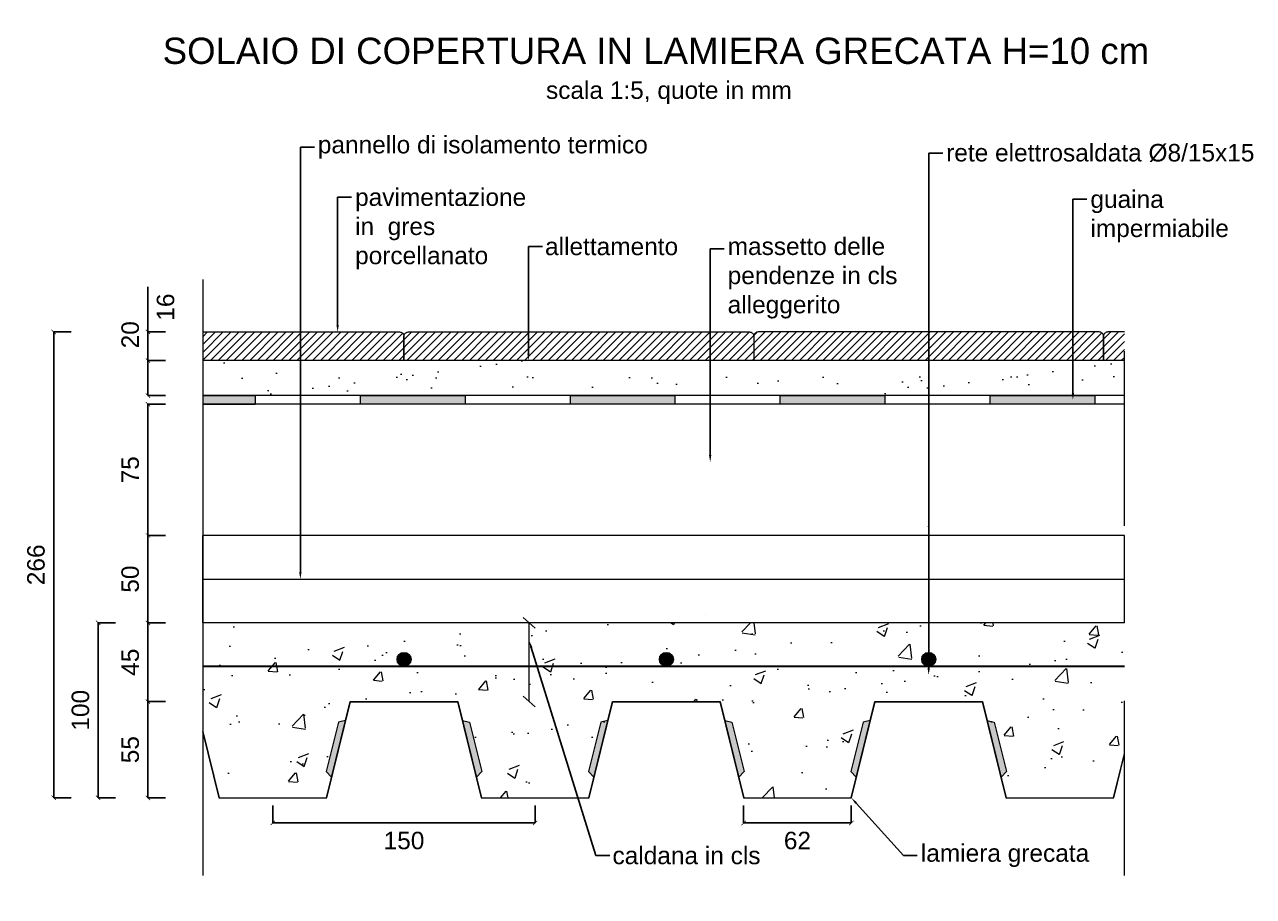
# Model space of a CAD drawing. Header units: millimetres. Extents: x 1415 to 3549, y 2194 to 4677.
# Drawn here: x 1772.802 to 1773.504, y 2308.893 to 2309.392 of the extents above; entities that cross this region are included whole.
import ezdxf
from ezdxf import colors
from ezdxf.entities.mleader import LeaderData, LeaderLine
from ezdxf.math import Vec2, Vec3

# ---------------------------------------------------------------- set-up
doc = ezdxf.new("R2010")
doc.units = ezdxf.units.MM
doc.linetypes.add('ACAD_ISO02W100', pattern=[15, 12, -3])
doc.linetypes.add('DASHDOT', pattern=[1, 0.5, -0.25, 0, -0.25])
doc.layers.get('0').update_dxf_attribs({"plot": 0})
for name, color, linetype, lineweight in [('Layer3', 7, 'Continuous', 15), ('Layer4', 7, 'Continuous', 15), ('quote', 252, 'Continuous', 5), ('sezione', 18, 'ACAD_ISO02W100', 20), ('SIMBOLI', 145, 'Continuous', 18)]:
    doc.layers.add(name, color=color, linetype=linetype, lineweight=lineweight)
doc.layers.add('retini', color=7, linetype='DASHDOT', lineweight=9, true_color=0x636466)
doc.styles.get("Standard").update_dxf_attribs({"font": 'arial.ttf'})
doc.linetypes.add('ISOLAMENTO', pattern='A,0.00254,-2.54,[134,ltypeshp.shx,S=2.54,R=0,X=-2.54,Y=0],-5.08,[134,ltypeshp.shx,S=2.54,R=180,X=2.54,Y=0],-2.54', length=10.16254)
doc.dimstyles.new('quote acciaio', dxfattribs={"dimtxt": 0.01, "dimasz": 0.0025, "dimexe": 0, "dimexo": 0, "dimgap": 0.005, "dimtad": 2, "dimdec": 0, "dimlfac": 1000, "dimzin": 0, "dimdsep": 46, "dimtxsty": 'Standard', "dimblk": 'ARCHTICK', "dimcen": 0, "dimclre": 252, "dimadec": 0, "dimazin": 0, "dimtfac": 1, "dimtdec": 0, "dimtofl": 0, "dimtmove": 0, "dimatfit": 3, "dimfxl": 0.01, "dimfxlon": 1, "dimtolj": 1, "dimtzin": 0, "dimarcsym": 0})

# ---------------------------------------------------------------- blocks, each defined once
blk = doc.blocks.new('_ArchTick')
at = {"color": 0, "linetype": 'ByBlock', "const_width": 0.15}
blk.add_lwpolyline([(-0.5, -0.5), (0.5, 0.5)], dxfattribs=at)
blk = doc.blocks.new('*D34')
at = {"layer": 'Defpoints', "color": 0, "transparency": 16777216}
for p in [(1772.95498, 2309.00494), (1772.87229, 2308.94984), (1772.95498, 2308.94984)]:
    blk.add_point(p, dxfattribs=at)
at = {"layer": 'quote', "color": 252, "lineweight": -2, "transparency": 16777216}
for p, q in [((1772.88229, 2309.00494), (1772.87229, 2309.00494)), ((1772.88229, 2308.94984), (1772.87229, 2308.94984))]:
    blk.add_line(p, q, dxfattribs=at)
at = {"layer": 'quote', "color": 0, "linetype": 'Continuous', "lineweight": -2, "transparency": 16777216}
blk.add_line((1772.87229, 2309.00494), (1772.87229, 2308.94984), dxfattribs=at)
at = {"layer": 'quote', "color": 0, "lineweight": -2, "transparency": 16777216, "xscale": 0.0025, "yscale": 0.0025, "zscale": 0.0025}
for p, rotation in [((1772.87229, 2309.00494), 90), ((1772.87229, 2308.94984), 270)]:
    blk.add_blockref('_ArchTick', p, dxfattribs=dict(at, rotation=rotation))
at = {"layer": 'quote', "color": 0, "transparency": 16777216, "insert": (1772.86221, 2308.97739), "char_height": 0.01, "attachment_point": 5, "rotation": 90}
blk.add_mtext('\\A1;55', dxfattribs=at)
blk = doc.blocks.new('*D35')
at = {"layer": 'Defpoints', "color": 0, "transparency": 16777216}
for p in [(1772.95498, 2309.04994), (1772.87229, 2309.00494), (1772.95498, 2309.00494)]:
    blk.add_point(p, dxfattribs=at)
at = {"layer": 'quote', "color": 252, "lineweight": -2, "transparency": 16777216}
for p, q in [((1772.88229, 2309.04994), (1772.87229, 2309.04994)), ((1772.88229, 2309.00494), (1772.87229, 2309.00494))]:
    blk.add_line(p, q, dxfattribs=at)
at = {"layer": 'quote', "color": 0, "linetype": 'Continuous', "lineweight": -2, "transparency": 16777216}
blk.add_line((1772.87229, 2309.04994), (1772.87229, 2309.00494), dxfattribs=at)
at = {"layer": 'quote', "color": 0, "lineweight": -2, "transparency": 16777216, "xscale": 0.0025, "yscale": 0.0025, "zscale": 0.0025}
for p, rotation in [((1772.87229, 2309.04994), 90), ((1772.87229, 2309.00494), 270)]:
    blk.add_blockref('_ArchTick', p, dxfattribs=dict(at, rotation=rotation))
at = {"layer": 'quote', "color": 0, "transparency": 16777216, "insert": (1772.86221, 2309.02744), "char_height": 0.01, "attachment_point": 5, "rotation": 90}
blk.add_mtext('\\A1;45', dxfattribs=at)
blk = doc.blocks.new('*D36')
at = {"layer": 'Defpoints', "color": 0, "transparency": 16777216}
for p in [(1772.87229, 2309.09994), (1772.90367, 2309.09994), (1772.95498, 2309.04994)]:
    blk.add_point(p, dxfattribs=at)
at = {"layer": 'quote', "color": 252, "lineweight": -2, "transparency": 16777216}
for p, q in [((1772.88229, 2309.09994), (1772.87229, 2309.09994)), ((1772.88229, 2309.04994), (1772.87229, 2309.04994))]:
    blk.add_line(p, q, dxfattribs=at)
at = {"layer": 'quote', "color": 0, "linetype": 'Continuous', "lineweight": -2, "transparency": 16777216}
blk.add_line((1772.87229, 2309.04994), (1772.87229, 2309.09994), dxfattribs=at)
at = {"layer": 'quote', "color": 0, "lineweight": -2, "transparency": 16777216, "xscale": 0.0025, "yscale": 0.0025, "zscale": 0.0025}
for p, rotation in [((1772.87229, 2309.09994), 90), ((1772.87229, 2309.04994), 270)]:
    blk.add_blockref('_ArchTick', p, dxfattribs=dict(at, rotation=rotation))
at = {"layer": 'quote', "color": 0, "transparency": 16777216, "insert": (1772.86219, 2309.07494), "char_height": 0.01, "attachment_point": 5, "rotation": 90}
blk.add_mtext('\\A1;50', dxfattribs=at)
blk = doc.blocks.new('*D37')
at = {"layer": 'Defpoints', "color": 0, "transparency": 16777216}
for p in [(1772.90367, 2309.17494), (1772.87229, 2309.09994), (1772.90367, 2309.09994)]:
    blk.add_point(p, dxfattribs=at)
at = {"layer": 'quote', "color": 252, "lineweight": -2, "transparency": 16777216}
for p, q in [((1772.88229, 2309.17494), (1772.87229, 2309.17494)), ((1772.88229, 2309.09994), (1772.87229, 2309.09994))]:
    blk.add_line(p, q, dxfattribs=at)
at = {"layer": 'quote', "color": 0, "linetype": 'Continuous', "lineweight": -2, "transparency": 16777216}
blk.add_line((1772.87229, 2309.17494), (1772.87229, 2309.09994), dxfattribs=at)
at = {"layer": 'quote', "color": 0, "lineweight": -2, "transparency": 16777216, "xscale": 0.0025, "yscale": 0.0025, "zscale": 0.0025}
for p, rotation in [((1772.87229, 2309.17494), 90), ((1772.87229, 2309.09994), 270)]:
    blk.add_blockref('_ArchTick', p, dxfattribs=dict(at, rotation=rotation))
at = {"layer": 'quote', "color": 0, "transparency": 16777216, "insert": (1772.86221, 2309.13744), "char_height": 0.01, "attachment_point": 5, "rotation": 90}
blk.add_mtext('\\A1;75', dxfattribs=at)
blk = doc.blocks.new('*D38')
at = {"layer": 'Defpoints', "color": 0, "transparency": 16777216}
for p in [(1772.90367, 2309.2163), (1772.81844, 2308.94994), (1772.90367, 2308.94994)]:
    blk.add_point(p, dxfattribs=at)
at = {"layer": 'quote', "color": 252, "lineweight": -2, "transparency": 16777216}
for p, q in [((1772.82844, 2309.2163), (1772.81844, 2309.2163)), ((1772.82844, 2308.94994), (1772.81844, 2308.94994))]:
    blk.add_line(p, q, dxfattribs=at)
at = {"layer": 'quote', "color": 0, "linetype": 'Continuous', "lineweight": -2, "transparency": 16777216}
blk.add_line((1772.81844, 2309.2163), (1772.81844, 2308.94994), dxfattribs=at)
at = {"layer": 'quote', "color": 0, "lineweight": -2, "transparency": 16777216, "xscale": 0.0025, "yscale": 0.0025, "zscale": 0.0025}
for p, rotation in [((1772.81844, 2309.2163), 90), ((1772.81844, 2308.94994), 270)]:
    blk.add_blockref('_ArchTick', p, dxfattribs=dict(at, rotation=rotation))
at = {"layer": 'quote', "color": 0, "transparency": 16777216, "insert": (1772.80833, 2309.08312), "char_height": 0.01, "attachment_point": 5, "rotation": 90}
blk.add_mtext('\\A1;266', dxfattribs=at)
blk = doc.blocks.new('*D39')
at = {"layer": 'Defpoints', "color": 0, "transparency": 16777216}
for p in [(1772.84384, 2309.04994), (1772.94373, 2309.04994), (1772.94373, 2308.94994)]:
    blk.add_point(p, dxfattribs=at)
at = {"layer": 'quote', "color": 252, "lineweight": -2, "transparency": 16777216}
for p, q in [((1772.85384, 2309.04994), (1772.84384, 2309.04994)), ((1772.85384, 2308.94994), (1772.84384, 2308.94994))]:
    blk.add_line(p, q, dxfattribs=at)
at = {"layer": 'quote', "color": 0, "linetype": 'Continuous', "lineweight": -2, "transparency": 16777216}
blk.add_line((1772.84384, 2308.94994), (1772.84384, 2309.04994), dxfattribs=at)
at = {"layer": 'quote', "color": 0, "lineweight": -2, "transparency": 16777216, "xscale": 0.0025, "yscale": 0.0025, "zscale": 0.0025}
for p, rotation in [((1772.84384, 2309.04994), 90), ((1772.84384, 2308.94994), 270)]:
    blk.add_blockref('_ArchTick', p, dxfattribs=dict(at, rotation=rotation))
at = {"layer": 'quote', "color": 0, "transparency": 16777216, "insert": (1772.83374, 2308.99994), "char_height": 0.01, "attachment_point": 5, "rotation": 90}
blk.add_mtext('\\A1;100', dxfattribs=at)
blk = doc.blocks.new('*D33')
at = {"layer": 'Defpoints', "color": 0, "transparency": 16777216}
for p in [(1773.2129, 2308.94984), (1773.27448, 2308.94994), (1773.2129, 2308.9355)]:
    blk.add_point(p, dxfattribs=at)
at = {"layer": 'Layer3', "color": 252, "lineweight": -2, "transparency": 16777216}
for p, q in [((1773.2129, 2308.9455), (1773.2129, 2308.9355)), ((1773.27448, 2308.9455), (1773.27448, 2308.9355))]:
    blk.add_line(p, q, dxfattribs=at)
at = {"layer": 'Layer3', "color": 0, "linetype": 'Continuous', "lineweight": -2, "transparency": 16777216}
blk.add_line((1773.27448, 2308.9355), (1773.2129, 2308.9355), dxfattribs=at)
at = {"layer": 'Layer3', "color": 0, "lineweight": -2, "transparency": 16777216, "xscale": 0.0025, "yscale": 0.0025, "zscale": 0.0025, "rotation": 180}
blk.add_blockref('_ArchTick', (1773.2129, 2308.9355), dxfattribs=at)
at = {"layer": 'Layer3', "color": 0, "lineweight": -2, "transparency": 16777216, "xscale": 0.0025, "yscale": 0.0025, "zscale": 0.0025}
blk.add_blockref('_ArchTick', (1773.27448, 2308.9355), dxfattribs=at)
at = {"layer": 'Layer3', "color": 0, "transparency": 16777216, "insert": (1773.24369, 2308.92539), "char_height": 0.01, "attachment_point": 5}
blk.add_mtext('\\A1;62', dxfattribs=at)
blk = doc.blocks.new('*D40')
at = {"layer": 'Defpoints', "color": 0, "transparency": 16777216}
for p in [(1772.94373, 2308.94984), (1773.09373, 2308.94984), (1773.09373, 2308.9355)]:
    blk.add_point(p, dxfattribs=at)
at = {"layer": 'Layer3', "color": 252, "lineweight": -2, "transparency": 16777216}
for p, q in [((1772.94373, 2308.9455), (1772.94373, 2308.9355)), ((1773.09373, 2308.9455), (1773.09373, 2308.9355))]:
    blk.add_line(p, q, dxfattribs=at)
at = {"layer": 'Layer3', "color": 0, "linetype": 'Continuous', "lineweight": -2, "transparency": 16777216}
blk.add_line((1772.94373, 2308.9355), (1773.09373, 2308.9355), dxfattribs=at)
at = {"layer": 'Layer3', "color": 0, "lineweight": -2, "transparency": 16777216, "xscale": 0.0025, "yscale": 0.0025, "zscale": 0.0025, "rotation": 180}
blk.add_blockref('_ArchTick', (1772.94373, 2308.9355), dxfattribs=at)
at = {"layer": 'Layer3', "color": 0, "lineweight": -2, "transparency": 16777216, "xscale": 0.0025, "yscale": 0.0025, "zscale": 0.0025}
blk.add_blockref('_ArchTick', (1773.09373, 2308.9355), dxfattribs=at)
at = {"layer": 'Layer3', "color": 0, "transparency": 16777216, "insert": (1773.01873, 2308.92539), "char_height": 0.01, "attachment_point": 5}
blk.add_mtext('\\A1;150', dxfattribs=at)
blk = doc.blocks.new('*D41')
at = {"layer": 'Defpoints', "color": 0, "transparency": 16777216}
for p in [(1772.87229, 2309.19994), (1772.90367, 2309.19994), (1772.90367, 2309.17994)]:
    blk.add_point(p, dxfattribs=at)
at = {"layer": 'quote', "color": 0, "linetype": 'Continuous', "lineweight": -2, "transparency": 16777216}
for p, q in [((1772.87229, 2309.19994), (1772.87229, 2309.22691)), ((1772.87229, 2309.17994), (1772.87229, 2309.19994))]:
    blk.add_line(p, q, dxfattribs=at)
at = {"layer": 'quote', "color": 252, "lineweight": -2, "transparency": 16777216}
for p, q in [((1772.88229, 2309.19994), (1772.87229, 2309.19994)), ((1772.88229, 2309.17994), (1772.87229, 2309.17994))]:
    blk.add_line(p, q, dxfattribs=at)
at = {"layer": 'quote', "color": 0, "lineweight": -2, "transparency": 16777216, "xscale": 0.0025, "yscale": 0.0025, "zscale": 0.0025}
for p, rotation in [((1772.87229, 2309.19994), 90), ((1772.87229, 2309.17994), 270)]:
    blk.add_blockref('_ArchTick', p, dxfattribs=dict(at, rotation=rotation))
at = {"layer": 'quote', "color": 0, "transparency": 16777216, "insert": (1772.86219, 2309.21468), "char_height": 0.01, "attachment_point": 5, "rotation": 90}
blk.add_mtext('\\A1;20', dxfattribs=at)
blk = doc.blocks.new('*D42')
at = {"layer": 'Defpoints', "color": 0, "transparency": 16777216}
for p in [(1772.87229, 2309.2163), (1772.90367, 2309.2163), (1772.87229, 2309.19994)]:
    blk.add_point(p, dxfattribs=at)
at = {"layer": 'quote', "color": 0, "linetype": 'Continuous', "lineweight": -2, "transparency": 16777216}
for p, q in [((1772.87229, 2309.2163), (1772.87229, 2309.24218)), ((1772.87229, 2309.19994), (1772.87229, 2309.2163))]:
    blk.add_line(p, q, dxfattribs=at)
at = {"layer": 'quote', "color": 252, "lineweight": -2, "transparency": 16777216}
blk.add_line((1772.88229, 2309.2163), (1772.87229, 2309.2163), dxfattribs=at)
at = {"layer": 'quote', "color": 0, "lineweight": -2, "transparency": 16777216, "xscale": 0.0025, "yscale": 0.0025, "zscale": 0.0025}
for p, rotation in [((1772.87229, 2309.2163), 90), ((1772.87229, 2309.19994), 270)]:
    blk.add_blockref('_ArchTick', p, dxfattribs=dict(at, rotation=rotation))
at = {"layer": 'quote', "color": 0, "transparency": 16777216, "insert": (1772.8824, 2309.23049), "char_height": 0.01, "attachment_point": 5, "rotation": 90}
blk.add_mtext('\\A1;16', dxfattribs=at)

msp = doc.modelspace()

# ---------------------------------------------------------------- hatches: boundary and pattern name
at = {"layer": 'Layer4'}
h = msp.add_hatch(color=256, dxfattribs=at)
h.dxf.hatch_style = 1
h.paths.add_polyline_path([(1772.93367, 2309.17994), (1772.90367, 2309.17994), (1772.90367, 2309.17494), (1772.93367, 2309.17494)])
h = msp.add_hatch(color=256, dxfattribs=at)
h.dxf.hatch_style = 1
h.paths.add_polyline_path([(1773.05367, 2309.17994), (1772.99367, 2309.17994), (1772.99367, 2309.17494), (1773.05367, 2309.17494)])
h = msp.add_hatch(color=256, dxfattribs=at)
h.dxf.hatch_style = 1
h.paths.add_polyline_path([(1773.17367, 2309.17994), (1773.11367, 2309.17994), (1773.11367, 2309.17494), (1773.17367, 2309.17494)])
h = msp.add_hatch(color=256, dxfattribs=at)
h.dxf.hatch_style = 1
h.paths.add_polyline_path([(1773.29367, 2309.17994), (1773.23367, 2309.17994), (1773.23367, 2309.17494), (1773.29367, 2309.17494)])
h = msp.add_hatch(color=256, dxfattribs=at)
h.dxf.hatch_style = 1
h.paths.add_polyline_path([(1773.41367, 2309.17994), (1773.35367, 2309.17994), (1773.35367, 2309.17494), (1773.41367, 2309.17494)])
h = msp.add_hatch(dxfattribs=at)
h.set_pattern_fill('AR-CONC', color=256, scale=0.00033)
h.set_pattern_definition([(50, (4.03842, -20.87998), (0.0601209408, -0.0052598982), [0.0062865, -0.0691515]), (355, (4.03842, -20.87998), (-0.0116303291, 0.0630487589), [0.0050292, -0.0553213928]), (100.4514447, (4.04343, -20.88042), (0.0484906115, 0.0577888581), [0.0053427029, -0.0587697807]), (46.1842, (4.03842, -20.863216), (0.0894560835, -0.0138739682), [0.00942975, -0.10372725]), (96.6355576, (4.04587, -20.86437), (0.0783433642, 0.081650621), [0.0080140576, -0.0881547507]), (351.184151, (4.03842, -20.86322), (0.0783433642, 0.081650621), [0.007543789, -0.0829817115]), (21, (4.0468, -20.867407), (0.0500327491, -0.0337475154), [0.0062865, -0.0691515]), (326, (4.0468, -20.867407), (0.0203946694, 0.0607820288), [0.0050292, -0.0553212]), (71.451445, (4.05097, -20.87022), (0.0704274184, 0.0270345137), [0.0053427029, -0.0587696794]), (37.5, (4.03842, -20.87998), (0.00101923907, 0.02790316283), [0, -0.05465064, 0, -0.0561594, 0, -0.05553075]), (7.5, (4.03842, -20.87998), (0.02205048863, 0.0330595897), [0, -0.03201924, 0, -0.05339334, 0, -0.02116455]), (327.5, (4.019728, -20.87998), (0.0447448964, -0.00189048552), [0, -0.020955, 0, -0.0653796, 0, -0.0867537]), (317.5, (4.011346, -20.87998), (0.04888262986, 0.00839074204), [0, -0.0272415, 0, -0.04341876, 0, -0.0616077])])
h.paths.add_polyline_path([(1773.4307, 2308.97526), (1773.4307, 2309.04994), (1772.90367, 2309.04994), (1772.90367, 2308.98787), (1772.91298, 2308.94994), (1772.97448, 2308.94994), (1772.98798, 2309.00494), (1773.04948, 2309.00494), (1773.06298, 2308.94994), (1773.12448, 2308.94994), (1773.13798, 2309.00494), (1773.19948, 2309.00494), (1773.21298, 2308.94994), (1773.27448, 2308.94994), (1773.28798, 2309.00494), (1773.34948, 2309.00494), (1773.36298, 2308.94994), (1773.42448, 2308.94994)])
h = msp.add_hatch(color=1, dxfattribs=at)
h.dxf.hatch_style = 1
h.paths.add_polyline_path([(1773.02273, 2309.02906, 1), (1773.01473, 2309.02906, 1)])
h = msp.add_hatch(color=1, dxfattribs=at)
h.dxf.hatch_style = 1
h.paths.add_polyline_path([(1773.17273, 2309.02906, 1), (1773.16473, 2309.02906, 1)])
h = msp.add_hatch(color=1, dxfattribs=at)
h.dxf.hatch_style = 1
h.paths.add_polyline_path([(1773.32273, 2309.02906, 1), (1773.31473, 2309.02906, 1)])
h = msp.add_hatch(color=256, dxfattribs=at)
h.dxf.hatch_style = 1
h.paths.add_polyline_path([(1772.98531, 2308.99406), (1772.98124, 2308.99313), (1772.9743, 2308.96486), (1772.97735, 2308.96161)])
h.paths.add_polyline_path([(1773.05623, 2308.99313), (1773.05216, 2308.99406), (1773.06012, 2308.96161), (1773.06317, 2308.96486)])
h = msp.add_hatch(color=256, dxfattribs=at)
h.dxf.hatch_style = 1
h.paths.add_polyline_path([(1773.13531, 2308.99406), (1773.13124, 2308.99313), (1773.1243, 2308.96486), (1773.12735, 2308.96161)])
h.paths.add_polyline_path([(1773.20623, 2308.99313), (1773.20216, 2308.99406), (1773.21012, 2308.96161), (1773.21317, 2308.96486)])
h = msp.add_hatch(color=256, dxfattribs=at)
h.dxf.hatch_style = 1
h.paths.add_polyline_path([(1773.28531, 2308.99406), (1773.28124, 2308.99313), (1773.2743, 2308.96486), (1773.27735, 2308.96161)])
h.paths.add_polyline_path([(1773.35623, 2308.99313), (1773.35216, 2308.99406), (1773.36012, 2308.96161), (1773.36317, 2308.96486)])
at = {"layer": 'retini'}
h = msp.add_hatch(dxfattribs=at)
h.set_pattern_fill('ANSI31', color=256, scale=0.001)
h.set_pattern_definition([(45, (0, 0), (-0.0022450640303, 0.0022450640303), [])])
h.paths.add_polyline_path([(1773.01871, 2309.2138, 0.414214), (1773.01621, 2309.2163), (1772.90367, 2309.2163), (1772.90367, 2309.19994), (1773.01871, 2309.19994)])
h.paths.add_polyline_path([(1773.21871, 2309.2138, 0.414214), (1773.21621, 2309.2163), (1773.02121, 2309.2163, 0.414214), (1773.01871, 2309.2138), (1773.01871, 2309.19994), (1773.21871, 2309.19994)])
h.paths.add_polyline_path([(1773.31873, 2309.2163), (1773.22121, 2309.2163, 0.414214), (1773.21871, 2309.2138), (1773.21871, 2309.19994), (1773.31873, 2309.19994)])
h.paths.add_polyline_path([(1773.41871, 2309.2138, 0.414214), (1773.41621, 2309.2163), (1773.31873, 2309.2163), (1773.31873, 2309.19994), (1773.41871, 2309.19994)])
edge = h.paths.add_edge_path()
edge.add_line((1773.4307, 2309.19994), (1773.4307, 2309.2163))
edge.add_line((1773.4307, 2309.2163), (1773.42121, 2309.2163))
edge.add_arc((1773.42121, 2309.2138), 0.0025, 90, 180)
edge.add_line((1773.41871, 2309.2138), (1773.41871, 2309.19994))
edge.add_line((1773.41871, 2309.19994), (1773.4307, 2309.19994))
h = msp.add_hatch(dxfattribs=at)
h.set_pattern_fill('AR-SAND', color=256, scale=0.0007)
h.paths.add_polyline_path([(1773.4307, 2309.17994), (1773.4307, 2309.19994), (1772.90367, 2309.19994), (1772.90367, 2309.17994)])

# ---------------------------------------------------------------- linework, layer by layer
at = {"layer": 'Layer4'}
for p, q in [((1772.90367, 2309.17994), (1772.93367, 2309.17994)), ((1772.99367, 2309.17994), (1773.05367, 2309.17994)), ((1773.11367, 2309.17994), (1773.17367, 2309.17994)), ((1773.23367, 2309.17994), (1773.29367, 2309.17994)), ((1773.35367, 2309.17994), (1773.41367, 2309.17994)), ((1772.90367, 2309.17494), (1772.93367, 2309.17494)), ((1772.90367, 2309.04994), (1772.90367, 2309.09994))]:
    msp.add_line(p, q, dxfattribs=at)
at = {"layer": 'Layer4', "color": 251, "true_color": 0x636466}
for p, q in [((1773.09378, 2309.04693), (1773.08689, 2309.05296)), ((1773.09378, 2309.00193), (1773.08689, 2309.00796))]:
    msp.add_line(p, q, dxfattribs=at)
at = {"layer": 'Layer4'}
for points in [[(1772.90367, 2309.2163), (1773.01621, 2309.2163, -0.414214), (1773.01871, 2309.2138), (1773.01871, 2309.19994), (1773.01871, 2309.2138, -0.414214), (1773.02121, 2309.2163), (1773.21621, 2309.2163, -0.414214), (1773.21871, 2309.2138), (1773.21871, 2309.19994)], [(1773.4307, 2309.2163), (1773.42121, 2309.2163, 0.414214), (1773.41871, 2309.2138), (1773.41871, 2309.19994), (1773.41871, 2309.2138, 0.414214), (1773.41621, 2309.2163), (1773.22121, 2309.2163, 0.414214), (1773.21871, 2309.2138), (1773.21871, 2309.2043)]]:
    msp.add_lwpolyline(points, format="xyb", dxfattribs=at)
for points in [[(1773.4307, 2309.19994), (1772.90367, 2309.19994)], [(1773.4307, 2309.19994), (1772.90367, 2309.19994)], [(1773.4307, 2309.17994), (1772.90367, 2309.17994)], [(1772.93367, 2309.17994), (1772.93367, 2309.17494)], [(1772.99367, 2309.17994), (1772.99367, 2309.17494)], [(1773.05367, 2309.17994), (1773.05367, 2309.17494)], [(1773.11367, 2309.17994), (1773.11367, 2309.17494)], [(1773.17367, 2309.17994), (1773.17367, 2309.17494)], [(1773.23367, 2309.17994), (1773.23367, 2309.17494)], [(1773.29367, 2309.17994), (1773.29367, 2309.17494)], [(1773.35367, 2309.17994), (1773.35367, 2309.17494)], [(1773.41367, 2309.17994), (1773.41367, 2309.17494)], [(1773.4307, 2309.17494), (1772.90367, 2309.17494)], [(1773.4307, 2309.04994), (1773.4307, 2309.09994), (1772.90367, 2309.09994), (1772.90367, 2309.09994)], [(1773.4307, 2309.04994), (1772.90367, 2309.04994)], [(1772.90358, 2308.98785), (1772.9129, 2308.94984), (1772.97456, 2308.94984), (1772.98806, 2309.00484), (1773.0494, 2309.00484), (1773.0629, 2308.94984), (1773.12456, 2308.94984), (1773.13806, 2309.00484), (1773.1994, 2309.00484), (1773.2129, 2308.94984), (1773.27456, 2308.94984), (1773.28806, 2309.00484), (1773.3494, 2309.00484), (1773.3629, 2308.94984), (1773.42456, 2308.94984), (1773.4307, 2308.97484)], [(1772.90367, 2308.98787), (1772.91298, 2308.94994), (1772.97448, 2308.94994), (1772.98798, 2309.00494), (1773.04948, 2309.00494), (1773.06298, 2308.94994), (1773.12448, 2308.94994), (1773.13798, 2309.00494), (1773.19948, 2309.00494), (1773.21298, 2308.94994), (1773.27448, 2308.94994), (1773.28798, 2309.00494), (1773.34948, 2309.00494), (1773.36298, 2308.94994), (1773.42448, 2308.94994), (1773.4307, 2308.97526)], [(1772.98531, 2308.99406), (1772.98124, 2308.99313), (1772.9743, 2308.96486), (1772.97735, 2308.96161)], [(1773.05216, 2308.99406), (1773.05623, 2308.99313), (1773.06317, 2308.96486), (1773.06012, 2308.96161)], [(1773.13531, 2308.99406), (1773.13124, 2308.99313), (1773.1243, 2308.96486), (1773.12735, 2308.96161)], [(1773.20216, 2308.99406), (1773.20623, 2308.99313), (1773.21317, 2308.96486), (1773.21012, 2308.96161)], [(1773.28531, 2308.99406), (1773.28124, 2308.99313), (1773.2743, 2308.96486), (1773.27735, 2308.96161)], [(1773.35216, 2308.99406), (1773.35623, 2308.99313), (1773.36317, 2308.96486), (1773.36012, 2308.96161)]]:
    msp.add_lwpolyline(points, dxfattribs=at)
at = {"layer": 'Layer4', "color": 251, "true_color": 0x636466}
msp.add_lwpolyline([(1773.09033, 2309.00494), (1773.09033, 2309.04994)], dxfattribs=at)
at = {"layer": 'Layer4'}
msp.add_lwpolyline([(1773.19134, 2309.05494), (1773.19134, 2309.05494)], close=True, dxfattribs=at)
at = {"layer": 'Layer4', "color": 1, "lineweight": 30}
msp.add_lwpolyline([(1773.4307, 2309.02506), (1772.90367, 2309.02506)], dxfattribs=at)
at = {"layer": 'Layer4', "color": 1}
for centre in [(1773.01873, 2309.02906), (1773.16873, 2309.02906), (1773.31873, 2309.02906)]:
    msp.add_circle(centre, 0.004, dxfattribs=at)
at = {"layer": 'Layer4'}
msp.add_point((1773.31867, 2309.10494), dxfattribs=at)
at = {"layer": 'sezione', "ltscale": 0.1}
msp.add_lwpolyline([(1772.90367, 2309.24632), (1772.90367, 2308.90536)], dxfattribs=at)
at = {"layer": 'sezione', "ltscale": 0.001}
msp.add_lwpolyline([(1773.4307, 2308.90536), (1773.4307, 2309.24632)], dxfattribs=at)
at = {"layer": 'SIMBOLI', "color": 5, "linetype": 'ISOLAMENTO', "ltscale": 0.5}
msp.add_lwpolyline([(1772.90367, 2309.07494), (1773.4307, 2309.07494)], dxfattribs=at)

# ---------------------------------------------------------------- texts
at = {"layer": 'Layer4', "insert": (1772.88072, 2309.38458), "char_height": 0.015, "attachment_point": 1, "bg_fill": 2}
msp.add_mtext_dynamic_manual_height_columns('SOLAIO DI COPERTURA IN LAMIERA GRECATA H=10 cm\\P\\pxqc;{\\H0.66667x;scala 1:5, quote in mm}', width=0.5789323, gutter_width=12.5, heights=[0], dxfattribs=at)

# ---------------------------------------------------------------- dimensions: what is measured, and where the dimension line sits
at = {"layer": 'Layer3'}
for base, p1, p2, picture, middle in [((1773.09373, 2308.9355), (1772.94373, 2308.94984), (1773.09373, 2308.94984), '*D40', (1773.01873, 2308.92539)), ((1773.2129, 2308.9355), (1773.27448, 2308.94994), (1773.2129, 2308.94984), '*D33', (1773.24369, 2308.92539))]:
    dim = msp.add_linear_dim(base=base, p1=p1, p2=p2, dimstyle='quote acciaio', dxfattribs=at)
    dim.commit()
    dim.dimension.update_dxf_attribs({"geometry": picture, "text_midpoint": middle})
at = {"layer": 'quote'}
for base, p1, p2, picture, middle in [((1772.87229, 2309.2163), (1772.87229, 2309.19994), (1772.90367, 2309.2163), '*D42', (1772.8824, 2309.23049)), ((1772.87229, 2309.19994), (1772.90367, 2309.17994), (1772.90367, 2309.19994), '*D41', (1772.86219, 2309.21468)), ((1772.81844, 2308.94994), (1772.90367, 2309.2163), (1772.90367, 2308.94994), '*D38', (1772.80833, 2309.08312)), ((1772.87229, 2309.09994), (1772.95498, 2309.04994), (1772.90367, 2309.09994), '*D36', (1772.86219, 2309.07494)), ((1772.84384, 2309.04994), (1772.94373, 2308.94994), (1772.94373, 2309.04994), '*D39', (1772.83374, 2308.99994)), ((1772.87229, 2309.00494), (1772.95498, 2309.04994), (1772.95498, 2309.00494), '*D35', (1772.86221, 2309.02744)), ((1772.87229, 2308.94984), (1772.95498, 2309.00494), (1772.95498, 2308.94984), '*D34', (1772.86221, 2308.97739))]:
    dim = msp.add_linear_dim(base=base, p1=p1, p2=p2, angle=90, dimstyle='quote acciaio', dxfattribs=at)
    dim.commit()
    dim.dimension.update_dxf_attribs({"geometry": picture, "text_midpoint": middle})
dim = msp.add_linear_dim(base=(1772.87229, 2309.09994), p1=(1772.90367, 2309.17494), p2=(1772.90367, 2309.09994), angle=90, dimstyle='quote acciaio', dxfattribs=at)
dim.commit()
dim.dimension.update_dxf_attribs({"geometry": '*D37', "text_midpoint": (1772.87229, 2309.13744), "dimtype": 160})

# ---------------------------------------------------------------- leaders
at = {"layer": 'Layer4', "color": 251, "true_color": 0x636466}
ml = msp.add_multileader_mtext('Standard', dxfattribs=at)
ml.set_content('pannello di isolamento termico', color=(99, 100, 102))
ml.set_leader_properties()
ml.build(insert=Vec2(0, 0))
ml.multileader.update_dxf_attribs({"dogleg_length": 0.008, "arrow_head_size": 0.004})
ctx = ml.context
ctx.base_point, ctx.char_height, ctx.arrow_head_size, ctx.landing_gap_size, ctx.plane_origin = Vec3(1772.96746, 2309.32204), 0.01, 0.004, 0.002, Vec3(1772.95946, 2309.02488)
notes = []
notes.append((ctx, [(0, (1, 1, 0), (1772.95946, 2309.32204), (1, 0), 0.008, [(0, [(1772.95946, 2309.07494)], 0, [])])]))
ctx.mtext.insert, ctx.mtext.flow_direction = Vec3(1772.96946, 2309.32842), 5
ml = msp.add_multileader_mtext('Standard', dxfattribs=at)
ml.set_content('rete elettrosaldata Ø8/15x15', color=(99, 100, 102))
ml.set_leader_properties()
ml.build(insert=Vec2(0, 0))
ml.multileader.update_dxf_attribs({"dogleg_length": 0.008, "arrow_head_size": 0.004})
ctx = ml.context
ctx.base_point, ctx.char_height, ctx.arrow_head_size, ctx.landing_gap_size, ctx.plane_origin = Vec3(1773.32673, 2309.3186), 0.01, 0.004, 0.002, Vec3(1773.31873, 2309.13642)
notes.append((ctx, [(0, (1, 1, 0), (1773.31873, 2309.3186), (1, 0), 0.008, [(0, [(1773.31873, 2309.02006)], 0, [])])]))
ctx.mtext.insert, ctx.mtext.width, ctx.mtext.flow_direction = Vec3(1773.32873, 2309.3238), 0.1671544, 5
ml = msp.add_multileader_mtext('Standard', dxfattribs=at)
ml.set_content('pavimentazione in{\\H2x; }gres porcellanato\\P ', color=(99, 100, 102))
ml.set_leader_properties()
ml.build(insert=Vec2(0, 0))
ml.multileader.update_dxf_attribs({"dogleg_length": 0.008, "arrow_head_size": 0.004})
ctx = ml.context
ctx.base_point, ctx.char_height, ctx.arrow_head_size, ctx.landing_gap_size, ctx.plane_origin = Vec3(1772.98876, 2309.29338), 0.01, 0.004, 0.002, Vec3(1772.98076, 2309.2163)
notes.append((ctx, [(0, (1, 1, 0), (1772.98076, 2309.29338), (1, 0), 0.008, [(0, [(1772.98076, 2309.2163)], 0, [])])]))
ctx.mtext.insert, ctx.mtext.width, ctx.mtext.flow_direction = Vec3(1772.99076, 2309.29838), 0.0888868, 5
ml = msp.add_multileader_mtext('Standard', dxfattribs=at)
ml.set_content('guaina impermiabile\\P ', color=(99, 100, 102))
ml.set_leader_properties()
ml.build(insert=Vec2(0, 0))
ml.multileader.update_dxf_attribs({"dogleg_length": 0.008, "arrow_head_size": 0.004})
ctx = ml.context
ctx.base_point, ctx.char_height, ctx.arrow_head_size, ctx.landing_gap_size, ctx.plane_origin = Vec3(1773.40921, 2309.29224), 0.01, 0.004, 0.002, Vec3(1773.40121, 2309.1938)
notes.append((ctx, [(0, (1, 1, 0), (1773.40121, 2309.29224), (1, 0), 0.008, [(0, [(1773.40121, 2309.17744)], 0, [])])]))
ctx.mtext.insert, ctx.mtext.width, ctx.mtext.flow_direction = Vec3(1773.41121, 2309.29724), 0.0888868, 5
ml = msp.add_multileader_mtext('Standard', dxfattribs=at)
ml.set_content('allettamento\\P ', color=(99, 100, 102))
ml.set_leader_properties()
ml.build(insert=Vec2(0, 0))
ml.multileader.update_dxf_attribs({"dogleg_length": 0.008, "arrow_head_size": 0.004})
ctx = ml.context
ctx.base_point, ctx.char_height, ctx.arrow_head_size, ctx.landing_gap_size, ctx.plane_origin = Vec3(1773.09788, 2309.26522), 0.01, 0.004, 0.002, Vec3(1773.08988, 2309.2163)
ctx.text_align_type = 1
notes.append((ctx, [(0, (1, 1, 0), (1773.08988, 2309.26522), (1, 0), 0.008, [(0, [(1773.08988, 2309.19994)], 0, [])])]))
ctx.mtext.insert, ctx.mtext.width, ctx.mtext.alignment, ctx.mtext.flow_direction = Vec3(1773.13742, 2309.27022), 0.0888868, 2, 5
ml = msp.add_multileader_mtext('Standard', dxfattribs=at)
ml.set_content('massetto delle pendenze in cls alleggerito ', color=(99, 100, 102))
ml.set_leader_properties()
ml.build(insert=Vec2(0, 0))
ml.multileader.update_dxf_attribs({"dogleg_length": 0.008, "arrow_head_size": 0.004})
ctx = ml.context
ctx.base_point, ctx.char_height, ctx.arrow_head_size, ctx.landing_gap_size, ctx.plane_origin = Vec3(1773.2018, 2309.26383), 0.01, 0.004, 0.002, Vec3(1773.1938, 2309.2163)
notes.append((ctx, [(0, (1, 1, 0), (1773.1938, 2309.26383), (1, 0), 0.008, [(0, [(1773.1938, 2309.14187)], 0, [])])]))
ctx.mtext.insert, ctx.mtext.width, ctx.mtext.flow_direction = Vec3(1773.2038, 2309.2703), 0.124539, 5
ml = msp.add_multileader_mtext('Standard', dxfattribs=at)
ml.set_content('caldana in cls', color=(99, 100, 102))
ml.set_leader_properties()
ml.build(insert=Vec2(0, 0))
ml.multileader.update_dxf_attribs({"dogleg_length": 0.008, "arrow_head_size": 0.004})
ctx = ml.context
ctx.base_point, ctx.char_height, ctx.arrow_head_size, ctx.landing_gap_size, ctx.plane_origin = Vec3(1773.13647, 2308.91683), 0.01, 0.004, 0.002, Vec3(1773.09033, 2309.03966)
ctx.text_align_type = 1
notes.append((ctx, [(0, (1, 1, 0), (1773.12847, 2308.91683), (1, 0), 0.008, [(0, [(1773.09033, 2309.03966)], 0, [])])]))
ctx.mtext.insert, ctx.mtext.width, ctx.mtext.alignment, ctx.mtext.flow_direction = Vec3(1773.18025, 2308.92191), 0.1671544, 2, 5
ml = msp.add_multileader_mtext('Standard', dxfattribs=at)
ml.set_content('lamiera grecata', color=(99, 100, 102))
ml.set_leader_properties()
ml.build(insert=Vec2(0, 0))
ml.multileader.update_dxf_attribs({"dogleg_length": 0.008, "arrow_head_size": 0.004})
ctx = ml.context
ctx.base_point, ctx.char_height, ctx.arrow_head_size, ctx.landing_gap_size, ctx.plane_origin = Vec3(1773.31224, 2308.91683), 0.01, 0.004, 0.002, Vec3(1773.1994, 2309.1212)
notes.append((ctx, [(0, (1, 1, 0), (1773.30424, 2308.91683), (1, 0), 0.008, [(0, [(1773.27456, 2308.94984)], 0, [])])]))
ctx.mtext.insert, ctx.mtext.flow_direction = Vec3(1773.31424, 2308.9233), 5
for ctx, leaders in notes:
    for number, flags, end, landing, length, lines in leaders:
        leader = LeaderData()
        leader.index, (leader.has_last_leader_line, leader.has_dogleg_vector, leader.attachment_direction) = number, flags
        leader.last_leader_point, leader.dogleg_vector, leader.dogleg_length = Vec3(end), Vec3(landing), length
        for number, points, colour, breaks in lines:
            line = LeaderLine()
            line.index, line.vertices, line.color, line.breaks = number, Vec3.list(points), colors.encode_raw_color(colour), breaks
            leader.lines.append(line)
        ctx.leaders.append(leader)

doc.saveas('drawing.dxf')
